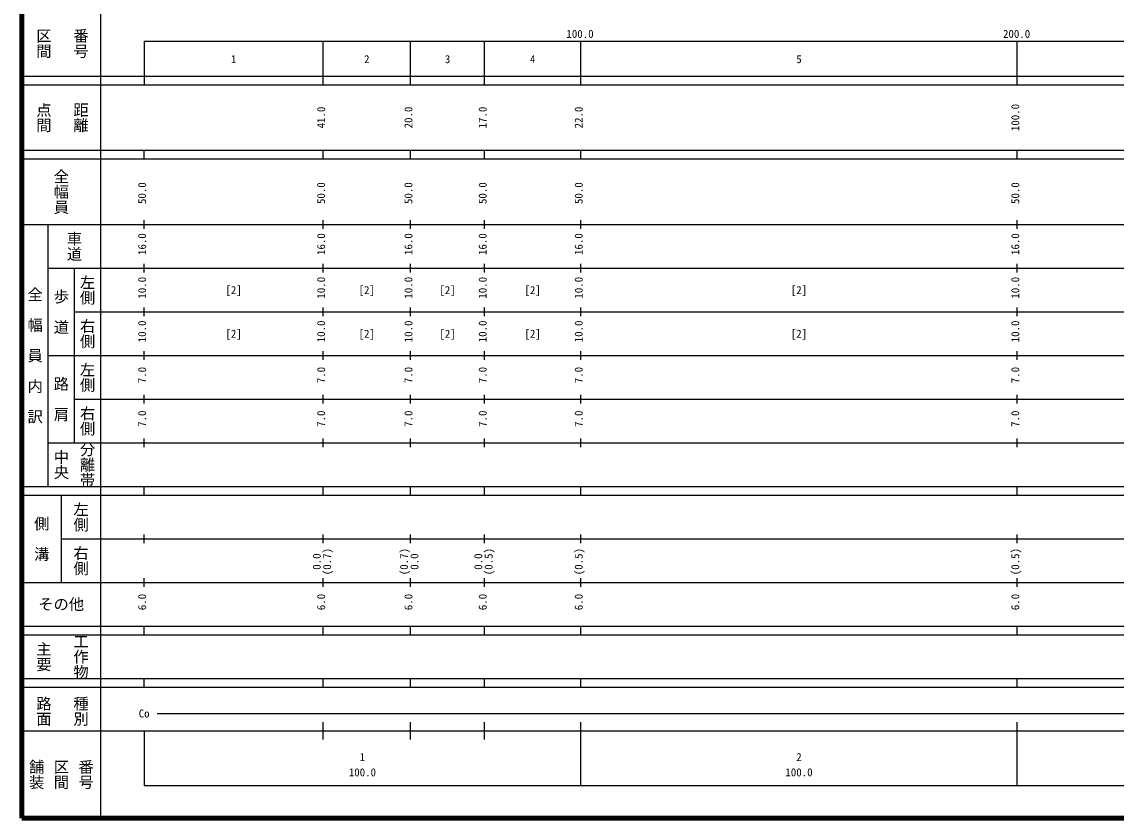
# Model space of a CAD drawing. Units: millimetres on the paper, enlarged 1000 times. Extents: x 40000 to 680000, y 20000 to 380000.
# Drawn here: x 40000 to 290638, y 20000 to 202409 of the extents above; entities that cross this region are included whole.
import ezdxf
from ezdxf.enums import TextEntityAlignment as Align

# ---------------------------------------------------------------- set-up
doc = ezdxf.new("R2010")
doc.units = ezdxf.units.MM
doc.header["$LTSCALE"] = 1000
doc.layers.add('M-TTL', color=2, linetype='Continuous', lineweight=140)
doc.layers.add('M-TTL-BAND', color=7, linetype='Continuous', lineweight=25)
doc.styles.add('@ＭＳ ゴシック', font='')
doc.styles.add('ＭＳ ゴシック', font='')
doc.styles.get('@ＭＳ ゴシック').set_extended_font_data('@MS Gothic')
doc.styles.get('ＭＳ ゴシック').set_extended_font_data('MS Gothic')

msp = doc.modelspace()

# ---------------------------------------------------------------- linework, layer by layer
at = {"layer": 'M-TTL'}
for p, q in [((40000, 380000), (40000, 20000)), ((40000, 20000), (680000, 20000))]:
    msp.add_line(p, q, dxfattribs=at)
at = {"layer": 'M-TTL-BAND'}
for p, q in [((58000, 370000), (58000, 20000)), ((68000, 198000), (579000, 198000)), ((68000, 198000), (68000, 188000)), ((109000, 188000), (109000, 198000)), ((129000, 188000), (129000, 198000)), ((146000, 188000), (146000, 198000)), ((168000, 188000), (168000, 198000)), ((268000, 188000), (268000, 198000)), ((40000, 190000), (579000, 190000)), ((40000, 188000), (579000, 188000)), ((40000, 173000), (579000, 173000)), ((68000, 171000), (68000, 173000)), ((109000, 171000), (109000, 173000)), ((129000, 171000), (129000, 173000)), ((146000, 171000), (146000, 173000)), ((168000, 171000), (168000, 173000)), ((268000, 171000), (268000, 173000)), ((40000, 171000), (579000, 171000)), ((40000, 156000), (579000, 156000)), ((46000, 96000), (46000, 156000)), ((68000, 155000), (68000, 157000)), ((109000, 155000), (109000, 157000)), ((129000, 155000), (129000, 157000)), ((146000, 155000), (146000, 157000)), ((168000, 155000), (168000, 157000)), ((268000, 155000), (268000, 157000)), ((46000, 146000), (579000, 146000)), ((52000, 146000), (52000, 106000)), ((68000, 145000), (68000, 147000)), ((109000, 145000), (109000, 147000)), ((129000, 145000), (129000, 147000)), ((146000, 145000), (146000, 147000)), ((168000, 145000), (168000, 147000)), ((268000, 145000), (268000, 147000)), ((52000, 136000), (579000, 136000)), ((68000, 135000), (68000, 137000)), ((109000, 135000), (109000, 137000)), ((129000, 135000), (129000, 137000)), ((146000, 135000), (146000, 137000)), ((168000, 135000), (168000, 137000)), ((268000, 135000), (268000, 137000)), ((46000, 126000), (579000, 126000)), ((68000, 125000), (68000, 127000)), ((109000, 125000), (109000, 127000)), ((129000, 125000), (129000, 127000)), ((146000, 125000), (146000, 127000)), ((168000, 125000), (168000, 127000)), ((268000, 125000), (268000, 127000)), ((52000, 116000), (579000, 116000)), ((68000, 115000), (68000, 117000)), ((109000, 115000), (109000, 117000)), ((129000, 115000), (129000, 117000)), ((146000, 115000), (146000, 117000)), ((168000, 115000), (168000, 117000)), ((268000, 115000), (268000, 117000)), ((46000, 106000), (579000, 106000)), ((68000, 105000), (68000, 107000)), ((109000, 105000), (109000, 107000)), ((129000, 105000), (129000, 107000)), ((146000, 105000), (146000, 107000)), ((168000, 105000), (168000, 107000)), ((268000, 105000), (268000, 107000)), ((40000, 96000), (579000, 96000)), ((68000, 94000), (68000, 96000)), ((109000, 94000), (109000, 96000)), ((129000, 94000), (129000, 96000)), ((146000, 94000), (146000, 96000)), ((168000, 94000), (168000, 96000)), ((268000, 94000), (268000, 96000)), ((40000, 94000), (579000, 94000)), ((49000, 94000), (49000, 74000)), ((49000, 84000), (579000, 84000)), ((68000, 83000), (68000, 85000)), ((109000, 83000), (109000, 85000)), ((129000, 83000), (129000, 85000)), ((146000, 83000), (146000, 85000)), ((168000, 83000), (168000, 85000)), ((268000, 83000), (268000, 85000)), ((40000, 74000), (579000, 74000)), ((68000, 73000), (68000, 75000)), ((109000, 73000), (109000, 75000)), ((129000, 73000), (129000, 75000)), ((146000, 73000), (146000, 75000)), ((168000, 73000), (168000, 75000)), ((268000, 73000), (268000, 75000)), ((40000, 64000), (579000, 64000)), ((68000, 62000), (68000, 64000)), ((109000, 62000), (109000, 64000)), ((129000, 62000), (129000, 64000)), ((146000, 62000), (146000, 64000)), ((168000, 62000), (168000, 64000)), ((268000, 62000), (268000, 64000)), ((40000, 62000), (579000, 62000)), ((40000, 52000), (579000, 52000)), ((68000, 50000), (68000, 52000)), ((109000, 50000), (109000, 52000)), ((129000, 50000), (129000, 52000)), ((146000, 50000), (146000, 52000)), ((168000, 50000), (168000, 52000)), ((268000, 50000), (268000, 52000)), ((40000, 50000), (579000, 50000)), ((71000, 44000), (350000, 44000)), ((109000, 38000), (109000, 42000)), ((129000, 38000), (129000, 42000)), ((146000, 38000), (146000, 42000)), ((168000, 27500), (168000, 42000)), ((268000, 27500), (268000, 42000)), ((40000, 40000), (579000, 40000)), ((68000, 40000), (68000, 27500)), ((68000, 27500), (579000, 27500))]:
    msp.add_line(p, q, dxfattribs=at)

# ---------------------------------------------------------------- texts
at = {"layer": 'M-TTL-BAND', "style": '@ＭＳ ゴシック'}
for s, p in [('区間', (45000, 197500)), ('番号', (53500, 197500)), ('点間', (45000, 180500)), ('距離', (53500, 180500)), ('全幅員', (49000, 163500)), ('車道', (52000, 151000)), ('左側', (55000, 141000)), ('全\u3000幅\u3000員\u3000内\u3000訳', (43000, 126000)), ('歩\u3000道', (49000, 136000)), ('右側', (55000, 131000)), ('左側', (55000, 121000)), ('路\u3000肩', (49000, 116000)), ('右側', (55000, 111000)), ('分離帯', (55000, 101000)), ('中央', (49000, 101000)), ('左側', (53500, 89000)), ('側\u3000溝', (44500, 84000)), ('右側', (53500, 79000)), ('主要', (45000, 57000)), ('工作物', (53500, 57000)), ('路面', (45000, 44500)), ('種別', (53500, 44500)), ('舗装', (43333, 30000)), ('区間', (49000, 30000)), ('番号', (54667, 30000))]:
    msp.add_text(s, height=2566, rotation=270, dxfattribs=at).set_placement(p, align=Align.MIDDLE_CENTER)
at = {"layer": 'M-TTL-BAND', "style": 'ＭＳ ゴシック'}
for s, p in [('100.0', (167844, 198195)), ('200.0', (267844, 198195)), ('1', (88500, 192405)), ('2', (119000, 192405)), ('3', (137500, 192405)), ('4', (157000, 192405)), ('5', (218000, 192405)), ('[2]', (88500, 139500)), ('[2]', (119000, 139500)), ('[2]', (137500, 139500)), ('[2]', (157000, 139500)), ('[2]', (218000, 139500)), ('[2]', (88500, 129500)), ('[2]', (119000, 129500)), ('[2]', (137500, 129500)), ('[2]', (157000, 129500)), ('[2]', (218000, 129500)), ('Co', (68000, 42500)), ('1', (118000, 32523)), ('2', (218000, 32523)), ('100.0', (118000, 29033)), ('100.0', (218000, 29033))]:
    msp.add_text(s, height=1833, dxfattribs=at).set_placement(p, align=Align.BOTTOM_CENTER)
for s, p in [('100.0', (269000, 180500)), ('41.0', (110000, 180500)), ('20.0', (130000, 180500)), ('17.0', (147000, 180500)), ('22.0', (169000, 180500)), ('50.0', (69000, 163174)), ('50.0', (110000, 163174)), ('50.0', (130000, 163174)), ('50.0', (147000, 163174)), ('50.0', (169000, 163174)), ('50.0', (269000, 163174)), ('16.0', (69000, 151500)), ('16.0', (110000, 151500)), ('16.0', (130000, 151500)), ('16.0', (147000, 151500)), ('16.0', (169000, 151500)), ('16.0', (269000, 151500)), ('10.0', (69000, 141500)), ('10.0', (110000, 141500)), ('10.0', (130000, 141500)), ('10.0', (147000, 141500)), ('10.0', (169000, 141500)), ('10.0', (269000, 141500)), ('10.0', (69000, 131500)), ('10.0', (110000, 131500)), ('10.0', (130000, 131500)), ('10.0', (147000, 131500)), ('10.0', (169000, 131500)), ('10.0', (269000, 131500)), ('7.0', (69000, 121500)), ('7.0', (110000, 121500)), ('7.0', (130000, 121500)), ('7.0', (147000, 121500)), ('7.0', (169000, 121500)), ('7.0', (269000, 121500)), ('7.0', (69000, 111500)), ('7.0', (110000, 111500)), ('7.0', (130000, 111500)), ('7.0', (147000, 111500)), ('7.0', (169000, 111500)), ('7.0', (269000, 111500)), ('0.0', (109000, 78764)), ('(0.7)', (111370, 78764)), ('(0.7)', (129000, 78764)), ('0.0', (131370, 78764)), ('0.0', (146000, 78764)), ('(0.5)', (148370, 78764)), ('(0.5)', (169000, 78764)), ('(0.5)', (269000, 78764)), ('6.0', (69000, 69500)), ('6.0', (110000, 69500)), ('6.0', (130000, 69500)), ('6.0', (147000, 69500)), ('6.0', (169000, 69500)), ('6.0', (269000, 69500))]:
    msp.add_text(s, height=1833, rotation=90, dxfattribs=at).set_placement(p, align=Align.BOTTOM_CENTER)
msp.add_text('その他', height=2566, dxfattribs=at).set_placement((49000, 69000), align=Align.MIDDLE_CENTER)

doc.saveas('drawing.dxf')
